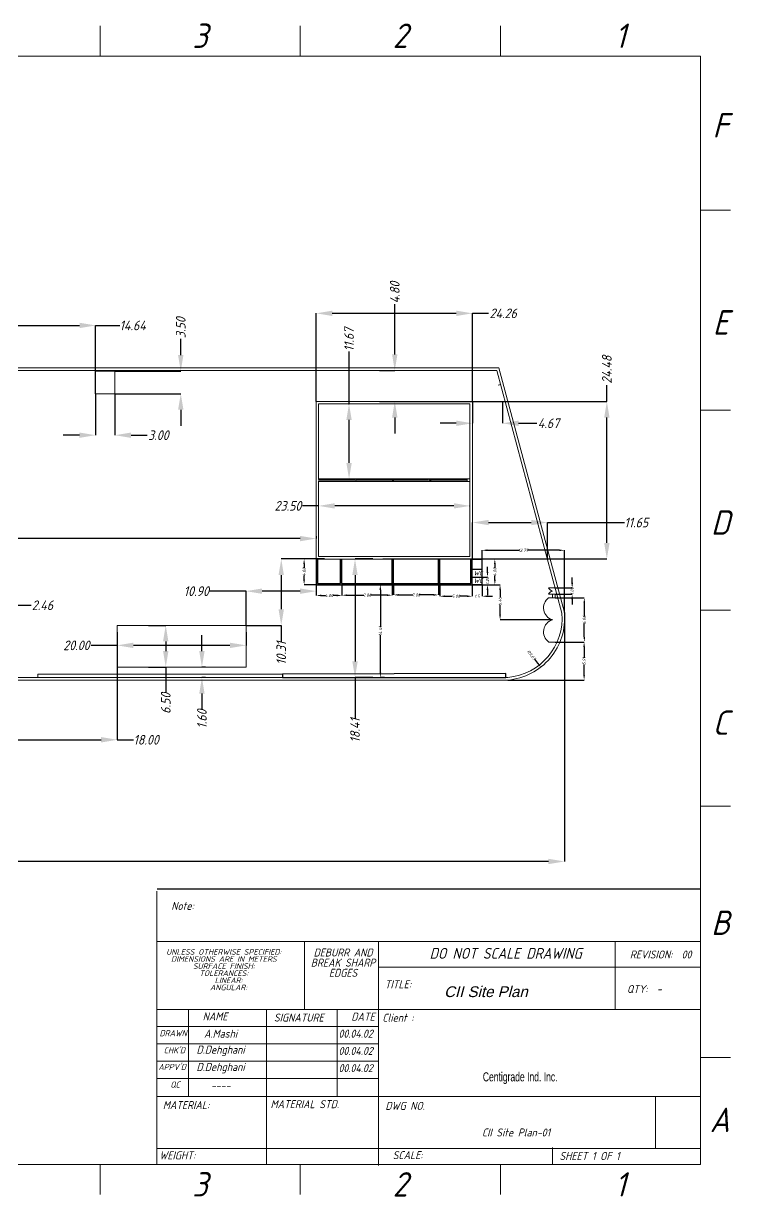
# Model space of a CAD drawing. Header units: millimetres. Extents: x 160413 to 1199701, y -1249241 to 191487.
# Drawn here: x 308585 to 418861, y -318830 to -136605 of the extents above; entities that cross this region are included whole.
import ezdxf

# ---------------------------------------------------------------- set-up
doc = ezdxf.new("R2010")
doc.units = ezdxf.units.MM
doc.header["$PDSIZE"] = -1
doc.layers.add('title', color=7, linetype='Continuous', lineweight=15)
doc.styles.add('AM', font='geniso.shx', dxfattribs={"oblique": 15})
doc.styles.add('Geniso', font='geniso.shx', dxfattribs={"oblique": 15})
doc.styles.add('SLDTEXTSTYLE4', font='TXT', dxfattribs={"width": 0.7})
doc.dimstyles.new('AM', dxfattribs={"dimscale": 0, "dimtxt": 1500, "dimasz": 2500, "dimexe": 0.18, "dimexo": 0.0625, "dimgap": 0.09, "dimtad": 0, "dimlfac": 0.001, "dimzin": 0, "dimdsep": 46, "dimtxsty": 'Geniso', "dimcen": 0.09, "dimclrd": 1, "dimclre": 1, "dimadec": 0, "dimazin": 0, "dimtfac": 1, "dimtofl": 0, "dimtmove": 0, "dimatfit": 3, "dimfxl": 1, "dimtolj": 1, "dimtzin": 0, "dimarcsym": 0})
doc.dimstyles.new('Scale 1B2', dxfattribs={"dimscale": 0.32, "dimtxt": 1500, "dimasz": 2500, "dimexe": 0.18, "dimexo": 0.0625, "dimgap": 0.09, "dimtad": 0, "dimlfac": 0.001, "dimzin": 0, "dimdsep": 46, "dimtxsty": 'Geniso', "dimcen": 0.09, "dimclrd": 1, "dimclre": 1, "dimadec": 0, "dimazin": 0, "dimtfac": 1, "dimtofl": 0, "dimtmove": 0, "dimatfit": 3, "dimfxl": 1, "dimtolj": 1, "dimtzin": 0, "dimarcsym": 0})

# ---------------------------------------------------------------- blocks, each defined once
blk = doc.blocks.new('*D129')
at = {"color": 1, "lineweight": -2, "transparency": 16777216}
for p, q in [((305152, -232076), (305152, -247875)), ((323152, -232566), (323152, -247875)), ((307652, -247875), (320652, -247875)), ((323152, -247875), (325652, -247875))]:
    blk.add_line(p, q, dxfattribs=at)
at = {"color": 1, "transparency": 16777216}
for points in [[(307652, -247458), (307652, -248292), (305152, -247875)], [(320652, -247458), (320652, -248292), (323152, -247875)]]:
    blk.add_solid(points, dxfattribs=at)
at = {"layer": 'Defpoints', "color": 0, "transparency": 16777216}
for p in [(305152, -232075), (323152, -232566), (305152, -247875)]:
    blk.add_point(p, dxfattribs=at)
at = {"color": 0, "lineweight": 18, "transparency": 16777216, "insert": (327633, -247875), "char_height": 1500, "attachment_point": 5, "style": 'Geniso'}
blk.add_mtext('\\A1;18.00', dxfattribs=at)
blk = doc.blocks.new('*D130')
at = {"color": 1, "lineweight": -2, "transparency": 16777216}
for p, q in [((354047, -219796), (354047, -224791)), ((343152, -224791), (337415, -224791)), ((343152, -230162), (343152, -224791)), ((351547, -224791), (345652, -224791))]:
    blk.add_line(p, q, dxfattribs=at)
at = {"color": 1, "transparency": 16777216}
for points in [[(345652, -224375), (345652, -225208), (343152, -224791)], [(351547, -224375), (351547, -225208), (354047, -224791)]]:
    blk.add_solid(points, dxfattribs=at)
at = {"layer": 'Defpoints', "color": 0, "transparency": 16777216}
for p in [(354047, -219795), (343152, -224791), (343152, -230162)]:
    blk.add_point(p, dxfattribs=at)
at = {"color": 0, "lineweight": 18, "transparency": 16777216, "insert": (335431, -224791), "char_height": 1500, "attachment_point": 5, "style": 'Geniso'}
blk.add_mtext('\\A1;10.90', dxfattribs=at)
blk = doc.blocks.new('*D131')
at = {"color": 1, "lineweight": -2, "transparency": 16777216}
for p, q in [((399188, -195315), (399188, -192815)), ((364405, -195315), (399188, -195315)), ((399188, -217295), (399188, -197815)), ((364405, -219795), (399188, -219795))]:
    blk.add_line(p, q, dxfattribs=at)
at = {"color": 1, "transparency": 16777216}
for points in [[(398771, -197815), (399605, -197815), (399188, -195315)], [(398771, -217295), (399605, -217295), (399188, -219795)]]:
    blk.add_solid(points, dxfattribs=at)
at = {"layer": 'Defpoints', "color": 0, "transparency": 16777216}
for p in [(364405, -195315), (364405, -219795), (399188, -219795)]:
    blk.add_point(p, dxfattribs=at)
at = {"color": 0, "lineweight": 18, "transparency": 16777216, "insert": (399188, -190385), "char_height": 1500, "attachment_point": 5, "rotation": 90, "style": 'Geniso'}
blk.add_mtext('\\A1;24.48', dxfattribs=at)
blk = doc.blocks.new('*D132')
at = {"color": 1, "lineweight": -2, "transparency": 16777216}
for p, q in [((359147, -195695), (359147, -187555)), ((359088, -195695), (359147, -195695)), ((359147, -204865), (359147, -198195)), ((359088, -207365), (359147, -207365))]:
    blk.add_line(p, q, dxfattribs=at)
at = {"color": 1, "transparency": 16777216}
for points in [[(358730, -198195), (359564, -198195), (359147, -195695)], [(358730, -204865), (359564, -204865), (359147, -207365)]]:
    blk.add_solid(points, dxfattribs=at)
at = {"layer": 'Defpoints', "color": 0, "transparency": 16777216}
for p in [(359088, -195695), (359147, -195695), (359088, -207365)]:
    blk.add_point(p, dxfattribs=at)
at = {"color": 0, "lineweight": 18, "transparency": 16777216, "insert": (359147, -185714), "char_height": 1500, "attachment_point": 5, "rotation": 90, "style": 'Geniso'}
blk.add_mtext('\\A1;11.67', dxfattribs=at)
blk = doc.blocks.new('*D133')
at = {"color": 1, "lineweight": -2, "transparency": 16777216}
for p, q in [((354427, -211542), (351927, -211542)), ((354427, -211613), (354427, -211542)), ((375427, -211542), (356927, -211542)), ((377927, -211613), (377927, -211542))]:
    blk.add_line(p, q, dxfattribs=at)
at = {"color": 1, "transparency": 16777216}
for points in [[(356927, -211125), (356927, -211958), (354427, -211542)], [(375427, -211125), (375427, -211958), (377927, -211542)]]:
    blk.add_solid(points, dxfattribs=at)
at = {"layer": 'Defpoints', "color": 0, "transparency": 16777216}
for p in [(354427, -211613), (377927, -211542), (377927, -211613)]:
    blk.add_point(p, dxfattribs=at)
at = {"color": 0, "lineweight": 18, "transparency": 16777216, "insert": (349656, -211542), "char_height": 1500, "attachment_point": 5, "style": 'Geniso'}
blk.add_mtext('\\A1;23.50', dxfattribs=at)
blk = doc.blocks.new('*D134')
at = {"color": 1, "lineweight": -2, "transparency": 16777216}
for p, q in [((354047, -195315), (354047, -181633)), ((356547, -181633), (375807, -181633)), ((378307, -195315), (378307, -181633)), ((378307, -181633), (380807, -181633))]:
    blk.add_line(p, q, dxfattribs=at)
at = {"color": 1, "transparency": 16777216}
for points in [[(356547, -181217), (356547, -182050), (354047, -181633)], [(375807, -181217), (375807, -182050), (378307, -181633)]]:
    blk.add_solid(points, dxfattribs=at)
at = {"layer": 'Defpoints', "color": 0, "transparency": 16777216}
for p in [(378307, -181633), (354047, -195315), (378307, -195315)]:
    blk.add_point(p, dxfattribs=at)
at = {"color": 0, "lineweight": 18, "transparency": 16777216, "insert": (383090, -181633), "char_height": 1500, "attachment_point": 5, "style": 'Geniso'}
blk.add_mtext('\\A1;24.26', dxfattribs=at)
blk = doc.blocks.new('*D135')
at = {"color": 1, "lineweight": -2, "transparency": 16777216}
for p, q in [((366250, -188015), (366250, -180188)), ((363903, -190515), (366250, -190515)), ((363903, -195315), (366250, -195315)), ((366250, -197815), (366250, -200315))]:
    blk.add_line(p, q, dxfattribs=at)
at = {"color": 1, "transparency": 16777216}
for points in [[(365833, -188015), (366667, -188015), (366250, -190515)], [(365833, -197815), (366667, -197815), (366250, -195315)]]:
    blk.add_solid(points, dxfattribs=at)
at = {"layer": 'Defpoints', "color": 0, "transparency": 16777216}
for p in [(363903, -190515), (366250, -190515), (363903, -195315)]:
    blk.add_point(p, dxfattribs=at)
at = {"color": 0, "lineweight": 18, "transparency": 16777216, "insert": (366250, -178407), "char_height": 1500, "attachment_point": 5, "rotation": 90, "style": 'Geniso'}
blk.add_mtext('\\A1;4.80', dxfattribs=at)
blk = doc.blocks.new('*D136')
at = {"color": 1, "lineweight": -2, "transparency": 16777216}
for p, q in [((355344, -219795), (348620, -219795)), ((348620, -222295), (348620, -227603)), ((343152, -230103), (348620, -230103)), ((348620, -230103), (348620, -232603))]:
    blk.add_line(p, q, dxfattribs=at)
at = {"color": 1, "transparency": 16777216}
for points in [[(348203, -222295), (349036, -222295), (348620, -219795)], [(348203, -227603), (349036, -227603), (348620, -230103)]]:
    blk.add_solid(points, dxfattribs=at)
at = {"layer": 'Defpoints', "color": 0, "transparency": 16777216}
for p in [(348620, -219795), (355344, -219795), (343152, -230103)]:
    blk.add_point(p, dxfattribs=at)
at = {"color": 0, "lineweight": 18, "transparency": 16777216, "insert": (348620, -234443), "char_height": 1500, "attachment_point": 5, "rotation": 90, "style": 'Geniso'}
blk.add_mtext('\\A1;10.31', dxfattribs=at)
blk = doc.blocks.new('*D137')
at = {"color": 1, "lineweight": -2, "transparency": 16777216}
for p, q in [((305152, -195402), (305152, -183513)), ((307652, -183513), (317292, -183513)), ((319792, -194115), (319792, -183513)), ((319792, -183513), (323543, -183513))]:
    blk.add_line(p, q, dxfattribs=at)
at = {"color": 1, "transparency": 16777216}
for points in [[(307652, -183096), (307652, -183930), (305152, -183513)], [(317292, -183096), (317292, -183930), (319792, -183513)]]:
    blk.add_solid(points, dxfattribs=at)
at = {"layer": 'Defpoints', "color": 0, "transparency": 16777216}
for p in [(319792, -183513), (319792, -194115), (305152, -195402)]:
    blk.add_point(p, dxfattribs=at)
at = {"color": 0, "lineweight": 18, "transparency": 16777216, "insert": (325542, -183513), "char_height": 1500, "attachment_point": 5, "style": 'Geniso'}
blk.add_mtext('\\A1;14.64', dxfattribs=at)
blk = doc.blocks.new('*D138')
at = {"color": 1, "lineweight": -2, "transparency": 16777216}
for p, q in [((319768, -194116), (319768, -200565)), ((322792, -194116), (322792, -200565)), ((317268, -200565), (314768, -200565)), ((325292, -200565), (327792, -200565))]:
    blk.add_line(p, q, dxfattribs=at)
at = {"color": 1, "transparency": 16777216}
for points in [[(317268, -200149), (317268, -200982), (319768, -200565)], [(325292, -200149), (325292, -200982), (322792, -200565)]]:
    blk.add_solid(points, dxfattribs=at)
at = {"layer": 'Defpoints', "color": 0, "transparency": 16777216}
for p in [(319768, -194115), (322792, -194115), (322792, -200565)]:
    blk.add_point(p, dxfattribs=at)
at = {"color": 0, "lineweight": 18, "transparency": 16777216, "insert": (329538, -200565), "char_height": 1500, "attachment_point": 5, "style": 'Geniso'}
blk.add_mtext('\\A1;3.00', dxfattribs=at)
blk = doc.blocks.new('*D139')
at = {"color": 1, "lineweight": -2, "transparency": 16777216}
for p, q in [((333013, -188115), (333013, -185615)), ((322792, -190615), (333013, -190615)), ((322792, -194115), (333013, -194115)), ((333013, -196615), (333013, -199115))]:
    blk.add_line(p, q, dxfattribs=at)
at = {"color": 1, "transparency": 16777216}
for points in [[(332596, -188115), (333430, -188115), (333013, -190615)], [(332596, -196615), (333430, -196615), (333013, -194115)]]:
    blk.add_solid(points, dxfattribs=at)
at = {"layer": 'Defpoints', "color": 0, "transparency": 16777216}
for p in [(322792, -190615), (333013, -190615), (322792, -194115)]:
    blk.add_point(p, dxfattribs=at)
at = {"color": 0, "lineweight": 18, "transparency": 16777216, "insert": (333013, -183869), "char_height": 1500, "attachment_point": 5, "rotation": 90, "style": 'Geniso'}
blk.add_mtext('\\A1;3.50', dxfattribs=at)
blk = doc.blocks.new('*D145')
at = {"color": 1, "lineweight": -2, "transparency": 16777216}
for p, q in [((188892, -228124), (188893, -266787)), ((392598, -228117), (392600, -266779)), ((188893, -266786), (182730, -266787)), ((390100, -266779), (191393, -266786))]:
    blk.add_line(p, q, dxfattribs=at)
at = {"color": 1, "transparency": 16777216}
for points in [[(191393, -266370), (191393, -267203), (188893, -266786)], [(390100, -266363), (390100, -267196), (392600, -266779)]]:
    blk.add_solid(points, dxfattribs=at)
at = {"layer": 'Defpoints', "color": 0, "transparency": 16777216}
for p in [(188892, -228124), (392598, -228117), (392600, -266779)]:
    blk.add_point(p, dxfattribs=at)
at = {"color": 0, "lineweight": 18, "transparency": 16777216, "insert": (180074, -266787), "char_height": 1500, "attachment_point": 5, "rotation": 0.00205, "style": 'Geniso'}
blk.add_mtext('\\A1;203.71', dxfattribs=at)
blk = doc.blocks.new('*D147')
at = {"color": 1, "lineweight": -2, "transparency": 16777216}
for p, q in [((362827, -219795), (360077, -219795)), ((360077, -222295), (360077, -235703)), ((362827, -238203), (360077, -238203)), ((360077, -238203), (360077, -244516))]:
    blk.add_line(p, q, dxfattribs=at)
at = {"color": 1, "transparency": 16777216}
for points in [[(359660, -222295), (360493, -222295), (360077, -219795)], [(359660, -235703), (360493, -235703), (360077, -238203)]]:
    blk.add_solid(points, dxfattribs=at)
at = {"layer": 'Defpoints', "color": 0, "transparency": 16777216}
for p in [(362827, -219795), (360077, -238203), (362827, -238203)]:
    blk.add_point(p, dxfattribs=at)
at = {"color": 0, "lineweight": 18, "transparency": 16777216, "insert": (360077, -246431), "char_height": 1500, "attachment_point": 5, "rotation": 90, "style": 'Geniso'}
blk.add_mtext('\\A1;18.41', dxfattribs=at)
blk = doc.blocks.new('*D148')
at = {"color": 1, "lineweight": -2, "transparency": 16777216}
for p, q in [((336299, -234103), (336299, -231603)), ((336843, -236603), (336299, -236603)), ((336843, -238203), (336299, -238203)), ((336299, -240703), (336299, -243203))]:
    blk.add_line(p, q, dxfattribs=at)
at = {"color": 1, "transparency": 16777216}
for points in [[(335882, -234103), (336716, -234103), (336299, -236603)], [(335882, -240703), (336716, -240703), (336299, -238203)]]:
    blk.add_solid(points, dxfattribs=at)
at = {"layer": 'Defpoints', "color": 0, "transparency": 16777216}
for p in [(336843, -236603), (336299, -238203), (336843, -238203)]:
    blk.add_point(p, dxfattribs=at)
at = {"color": 0, "lineweight": 18, "transparency": 16777216, "insert": (336299, -244659), "char_height": 1500, "attachment_point": 5, "rotation": 90, "style": 'Geniso'}
blk.add_mtext('\\A1;1.60', dxfattribs=at)
blk = doc.blocks.new('*D149')
at = {"color": 1, "lineweight": -2, "transparency": 16777216}
for p, q in [((323152, -231155), (323152, -233211)), ((343152, -231155), (343152, -233211)), ((323152, -233211), (319082, -233211)), ((340652, -233211), (325652, -233211))]:
    blk.add_line(p, q, dxfattribs=at)
at = {"color": 1, "transparency": 16777216}
for points in [[(325652, -232795), (325652, -233628), (323152, -233211)], [(340652, -232795), (340652, -233628), (343152, -233211)]]:
    blk.add_solid(points, dxfattribs=at)
at = {"layer": 'Defpoints', "color": 0, "transparency": 16777216}
for p in [(323152, -231155), (343152, -231155), (343152, -233211)]:
    blk.add_point(p, dxfattribs=at)
at = {"color": 0, "lineweight": 18, "transparency": 16777216, "insert": (316810, -233211), "char_height": 1500, "attachment_point": 5, "style": 'Geniso'}
blk.add_mtext('\\A1;20.00', dxfattribs=at)
blk = doc.blocks.new('*D150')
at = {"color": 1, "lineweight": -2, "transparency": 16777216}
for p, q in [((327983, -230103), (330681, -230103)), ((330681, -232603), (330681, -234103)), ((327983, -236603), (330681, -236603)), ((330681, -236603), (330681, -240475))]:
    blk.add_line(p, q, dxfattribs=at)
at = {"color": 1, "transparency": 16777216}
for points in [[(330264, -232603), (331098, -232603), (330681, -230103)], [(330264, -234103), (331098, -234103), (330681, -236603)]]:
    blk.add_solid(points, dxfattribs=at)
at = {"layer": 'Defpoints', "color": 0, "transparency": 16777216}
for p in [(327983, -230103), (327983, -236603), (330681, -236603)]:
    blk.add_point(p, dxfattribs=at)
at = {"color": 0, "lineweight": 18, "transparency": 16777216, "insert": (330681, -242221), "char_height": 1500, "attachment_point": 5, "rotation": 90, "style": 'Geniso'}
blk.add_mtext('\\A1;6.50', dxfattribs=at)
blk = doc.blocks.new('*D156')
at = {"color": 1, "lineweight": -2, "transparency": 16777216}
for p, q in [((305152, -216625), (299766, -216625)), ((305152, -216263), (305152, -216625)), ((351547, -216625), (307652, -216625)), ((354047, -216263), (354047, -216625))]:
    blk.add_line(p, q, dxfattribs=at)
at = {"color": 1, "transparency": 16777216}
for points in [[(307652, -216208), (307652, -217042), (305152, -216625)], [(351547, -216208), (351547, -217042), (354047, -216625)]]:
    blk.add_solid(points, dxfattribs=at)
at = {"layer": 'Defpoints', "color": 0, "transparency": 16777216}
for p in [(305152, -216263), (354047, -216263), (354047, -216625)]:
    blk.add_point(p, dxfattribs=at)
at = {"color": 0, "lineweight": 18, "transparency": 16777216, "insert": (297457, -216625), "char_height": 1500, "attachment_point": 5, "style": 'Geniso'}
blk.add_mtext('\\A1;48.90', dxfattribs=at)
blk = doc.blocks.new('*D157')
at = {"color": 1, "lineweight": -2, "transparency": 16777216}
for p, q in [((378307, -219795), (378307, -214131)), ((380807, -214131), (387455, -214131)), ((389955, -219795), (389955, -214131)), ((389955, -214131), (401946, -214131))]:
    blk.add_line(p, q, dxfattribs=at)
at = {"color": 1, "transparency": 16777216}
for points in [[(380807, -213715), (380807, -214548), (378307, -214131)], [(387455, -213715), (387455, -214548), (389955, -214131)]]:
    blk.add_solid(points, dxfattribs=at)
at = {"layer": 'Defpoints', "color": 0, "transparency": 16777216}
for p in [(389955, -214131), (378307, -219795), (389955, -219795)]:
    blk.add_point(p, dxfattribs=at)
at = {"color": 0, "lineweight": 18, "transparency": 16777216, "insert": (403748, -214131), "char_height": 1500, "attachment_point": 5, "style": 'Geniso'}
blk.add_mtext('\\A1;11.65', dxfattribs=at)
blk = doc.blocks.new('*D158')
at = {"color": 1, "lineweight": -2, "transparency": 16777216}
for p, q in [((378307, -195316), (378307, -198712)), ((382981, -195316), (382981, -198712)), ((375807, -198712), (373307, -198712)), ((385481, -198712), (388330, -198712))]:
    blk.add_line(p, q, dxfattribs=at)
at = {"color": 1, "transparency": 16777216}
for points in [[(375807, -198295), (375807, -199129), (378307, -198712)], [(385481, -198295), (385481, -199129), (382981, -198712)]]:
    blk.add_solid(points, dxfattribs=at)
at = {"layer": 'Defpoints', "color": 0, "transparency": 16777216}
for p in [(378307, -195315), (382981, -195315), (382981, -198712)]:
    blk.add_point(p, dxfattribs=at)
at = {"color": 0, "lineweight": 18, "transparency": 16777216, "insert": (390120, -198712), "char_height": 1500, "attachment_point": 5, "style": 'Geniso'}
blk.add_mtext('\\A1;4.67', dxfattribs=at)
blk = doc.blocks.new('*D164')
at = {"color": 1, "lineweight": -2, "transparency": 16777216}
for p, q in [((299812, -226981), (297312, -226981)), ((302312, -226473), (302312, -226982)), ((304772, -226473), (304772, -226982)), ((307272, -226981), (309772, -226981))]:
    blk.add_line(p, q, dxfattribs=at)
at = {"color": 1, "transparency": 16777216}
for points in [[(299812, -226565), (299812, -227398), (302312, -226981)], [(307272, -226565), (307272, -227398), (304772, -226981)]]:
    blk.add_solid(points, dxfattribs=at)
at = {"layer": 'Defpoints', "color": 0, "transparency": 16777216}
for p in [(302312, -226473), (302312, -226981), (304772, -226473)]:
    blk.add_point(p, dxfattribs=at)
at = {"color": 0, "lineweight": 18, "transparency": 16777216, "insert": (311529, -226981), "char_height": 1500, "attachment_point": 5, "style": 'Geniso'}
blk.add_mtext('\\A1;2.46', dxfattribs=at)
blk = doc.blocks.new('*D125')
at = {"color": 1, "lineweight": -2, "transparency": 16777216}
for p, q in [((354047, -223796), (354047, -225457)), ((358047, -223796), (358047, -225457)), ((354847, -225457), (355477, -225457)), ((357247, -225457), (356617, -225457))]:
    blk.add_line(p, q, dxfattribs=at)
at = {"color": 1, "transparency": 16777216}
for points in [[(354847, -225324), (354847, -225591), (354047, -225457)], [(357247, -225324), (357247, -225591), (358047, -225457)]]:
    blk.add_solid(points, dxfattribs=at)
at = {"layer": 'Defpoints', "color": 0, "transparency": 16777216}
for p in [(354047, -223795), (358047, -223795), (358047, -225457)]:
    blk.add_point(p, dxfattribs=at)
at = {"color": 0, "transparency": 16777216, "insert": (356047, -225457), "char_height": 480, "attachment_point": 5, "style": 'Geniso'}
blk.add_mtext('\\A1;4.00', dxfattribs=at)
blk = doc.blocks.new('*D171')
at = {"color": 1, "lineweight": -2, "transparency": 16777216}
blk.add_line((387947, -235331), (388439, -235961), dxfattribs=at)
at = {"color": 1, "transparency": 16777216}
blk.add_solid([(388544, -235879), (388334, -236044), (388932, -236592)], dxfattribs=at)
at = {"layer": 'Defpoints', "color": 0, "transparency": 16777216}
for p in [(382991, -228991), (388932, -236592)]:
    blk.add_point(p, dxfattribs=at)
at = {"color": 0, "transparency": 16777216, "insert": (387489, -234746), "char_height": 480, "attachment_point": 5, "rotation": 308.01205, "style": 'Geniso'}
blk.add_mtext('\\A1;R9.65', dxfattribs=at)
blk = doc.blocks.new('*D172')
at = {"color": 1, "lineweight": -2, "transparency": 16777216}
for p, q in [((364675, -223795), (364009, -223795)), ((364009, -224595), (364009, -230362)), ((364009, -237403), (364009, -231636)), ((364675, -238203), (364009, -238203))]:
    blk.add_line(p, q, dxfattribs=at)
at = {"color": 1, "transparency": 16777216}
for points in [[(363875, -224595), (364142, -224595), (364009, -223795)], [(363875, -237403), (364142, -237403), (364009, -238203)]]:
    blk.add_solid(points, dxfattribs=at)
at = {"layer": 'Defpoints', "color": 0, "transparency": 16777216}
for p in [(364675, -223795), (364009, -238203), (364675, -238203)]:
    blk.add_point(p, dxfattribs=at)
at = {"color": 0, "transparency": 16777216, "insert": (364009, -230999), "char_height": 480, "attachment_point": 5, "rotation": 90, "style": 'Geniso'}
blk.add_mtext('\\A1;14.41', dxfattribs=at)
blk = doc.blocks.new('*D173')
at = {"color": 1, "lineweight": -2, "transparency": 16777216}
for p, q in [((391157, -225833), (395688, -225833)), ((395688, -226633), (395688, -228722)), ((395688, -231889), (395688, -229799)), ((391157, -232689), (395688, -232689))]:
    blk.add_line(p, q, dxfattribs=at)
at = {"color": 1, "transparency": 16777216}
for points in [[(395555, -226633), (395821, -226633), (395688, -225833)], [(395555, -231889), (395821, -231889), (395688, -232689)]]:
    blk.add_solid(points, dxfattribs=at)
at = {"layer": 'Defpoints', "color": 0, "transparency": 16777216}
for p in [(391157, -225833), (391157, -232689), (395688, -232689)]:
    blk.add_point(p, dxfattribs=at)
at = {"color": 0, "transparency": 16777216, "insert": (395688, -229261), "char_height": 480, "attachment_point": 5, "rotation": 90, "style": 'Geniso'}
blk.add_mtext('\\A1;6.86', dxfattribs=at)
blk = doc.blocks.new('*D174')
at = {"color": 1, "lineweight": -2, "transparency": 16777216}
for p, q in [((393800, -223483), (393800, -222683)), ((391157, -224283), (393800, -224283)), ((391157, -225283), (393800, -225283)), ((393800, -226083), (393800, -226883))]:
    blk.add_line(p, q, dxfattribs=at)
at = {"color": 1, "transparency": 16777216}
for points in [[(393667, -223483), (393933, -223483), (393800, -224283)], [(393667, -226083), (393933, -226083), (393800, -225283)]]:
    blk.add_solid(points, dxfattribs=at)
at = {"layer": 'Defpoints', "color": 0, "transparency": 16777216}
for p in [(391157, -224283), (391157, -225283), (393800, -224283)]:
    blk.add_point(p, dxfattribs=at)
at = {"color": 0, "transparency": 16777216, "insert": (393800, -224783), "char_height": 480, "attachment_point": 5, "rotation": 90, "style": 'Geniso'}
blk.add_mtext('\\A1;1.00', dxfattribs=at)
blk = doc.blocks.new('*D175')
at = {"color": 1, "lineweight": -2, "transparency": 16777216}
for p, q in [((391157, -232689), (395653, -232689)), ((395653, -233489), (395653, -235131)), ((395653, -237803), (395653, -236161)), ((383814, -238603), (395653, -238603))]:
    blk.add_line(p, q, dxfattribs=at)
at = {"color": 1, "transparency": 16777216}
for points in [[(395520, -233489), (395786, -233489), (395653, -232689)], [(395520, -237803), (395786, -237803), (395653, -238603)]]:
    blk.add_solid(points, dxfattribs=at)
at = {"layer": 'Defpoints', "color": 0, "transparency": 16777216}
for p in [(391157, -232689), (383814, -238603), (395653, -238603)]:
    blk.add_point(p, dxfattribs=at)
at = {"color": 0, "transparency": 16777216, "insert": (395653, -235646), "char_height": 480, "attachment_point": 5, "rotation": 90, "style": 'Geniso'}
blk.add_mtext('\\A1;5.91', dxfattribs=at)
blk = doc.blocks.new('*D176')
at = {"color": 1, "lineweight": -2, "transparency": 16777216}
for p, q in [((354047, -219795), (352169, -219795)), ((352169, -220595), (352169, -221225)), ((352169, -222995), (352169, -222366)), ((354047, -223795), (352169, -223795))]:
    blk.add_line(p, q, dxfattribs=at)
at = {"color": 1, "transparency": 16777216}
for points in [[(352036, -220595), (352302, -220595), (352169, -219795)], [(352036, -222995), (352302, -222995), (352169, -223795)]]:
    blk.add_solid(points, dxfattribs=at)
at = {"layer": 'Defpoints', "color": 0, "transparency": 16777216}
for p in [(354047, -219795), (352169, -223795), (354047, -223795)]:
    blk.add_point(p, dxfattribs=at)
at = {"color": 0, "transparency": 16777216, "insert": (352169, -221795), "char_height": 480, "attachment_point": 5, "rotation": 90, "style": 'Geniso'}
blk.add_mtext('\\A1;4.00', dxfattribs=at)
blk = doc.blocks.new('*D177')
at = {"color": 1, "lineweight": -2, "transparency": 16777216}
for p, q in [((358047, -223596), (358047, -225419)), ((365847, -223596), (365847, -225419)), ((358847, -225419), (361436, -225419)), ((365047, -225419), (362458, -225419))]:
    blk.add_line(p, q, dxfattribs=at)
at = {"color": 1, "transparency": 16777216}
for points in [[(358847, -225286), (358847, -225553), (358047, -225419)], [(365047, -225286), (365047, -225553), (365847, -225419)]]:
    blk.add_solid(points, dxfattribs=at)
at = {"layer": 'Defpoints', "color": 0, "transparency": 16777216}
for p in [(358047, -223595), (365847, -223595), (365847, -225419)]:
    blk.add_point(p, dxfattribs=at)
at = {"color": 0, "transparency": 16777216, "insert": (361947, -225419), "char_height": 480, "attachment_point": 5, "style": 'Geniso'}
blk.add_mtext('\\A1;7.80', dxfattribs=at)
blk = doc.blocks.new('*D178')
at = {"color": 1, "lineweight": -2, "transparency": 16777216}
for p, q in [((366047, -223596), (366047, -225376)), ((373047, -223596), (373047, -225376)), ((366847, -225376), (369036, -225376)), ((372247, -225376), (370058, -225376))]:
    blk.add_line(p, q, dxfattribs=at)
at = {"color": 1, "transparency": 16777216}
for points in [[(366847, -225242), (366847, -225509), (366047, -225376)], [(372247, -225242), (372247, -225509), (373047, -225376)]]:
    blk.add_solid(points, dxfattribs=at)
at = {"layer": 'Defpoints', "color": 0, "transparency": 16777216}
for p in [(366047, -223595), (373047, -223595), (373047, -225376)]:
    blk.add_point(p, dxfattribs=at)
at = {"color": 0, "transparency": 16777216, "insert": (369547, -225376), "char_height": 480, "attachment_point": 5, "style": 'Geniso'}
blk.add_mtext('\\A1;7.00', dxfattribs=at)
blk = doc.blocks.new('*D179')
at = {"color": 1, "lineweight": -2, "transparency": 16777216}
for p, q in [((373247, -223596), (373247, -225585)), ((378247, -223796), (378247, -225585)), ((374047, -225585), (375188, -225585)), ((377447, -225585), (376306, -225585))]:
    blk.add_line(p, q, dxfattribs=at)
at = {"color": 1, "transparency": 16777216}
for points in [[(374047, -225452), (374047, -225718), (373247, -225585)], [(377447, -225452), (377447, -225718), (378247, -225585)]]:
    blk.add_solid(points, dxfattribs=at)
at = {"layer": 'Defpoints', "color": 0, "transparency": 16777216}
for p in [(373247, -223595), (378247, -223795), (378247, -225585)]:
    blk.add_point(p, dxfattribs=at)
at = {"color": 0, "transparency": 16777216, "insert": (375747, -225585), "char_height": 480, "attachment_point": 5, "style": 'Geniso'}
blk.add_mtext('\\A1;5.00', dxfattribs=at)
blk = doc.blocks.new('*D180')
at = {"color": 1, "lineweight": -2, "transparency": 16777216}
for p, q in [((378247, -223795), (382603, -223795)), ((382603, -224595), (382603, -225779)), ((382603, -228449), (382603, -226926)), ((390757, -229249), (382603, -229249))]:
    blk.add_line(p, q, dxfattribs=at)
at = {"color": 1, "transparency": 16777216}
for points in [[(382470, -224595), (382736, -224595), (382603, -223795)], [(382470, -228449), (382736, -228449), (382603, -229249)]]:
    blk.add_solid(points, dxfattribs=at)
at = {"layer": 'Defpoints', "color": 0, "transparency": 16777216}
for p in [(378247, -223795), (382603, -229249), (390757, -229249)]:
    blk.add_point(p, dxfattribs=at)
at = {"color": 0, "transparency": 16777216, "insert": (382603, -226352), "char_height": 480, "attachment_point": 5, "rotation": 90, "style": 'Geniso'}
blk.add_mtext('\\A1;5.45', dxfattribs=at)
blk = doc.blocks.new('*D190')
at = {"color": 1, "lineweight": -2, "transparency": 16777216}
for p, q in [((378307, -219795), (381794, -219795)), ((381794, -220595), (381794, -221225)), ((378247, -223795), (381794, -223795)), ((381794, -222995), (381794, -222366))]:
    blk.add_line(p, q, dxfattribs=at)
at = {"color": 1, "transparency": 16777216}
for points in [[(381660, -220595), (381927, -220595), (381794, -219795)], [(381660, -222995), (381927, -222995), (381794, -223795)]]:
    blk.add_solid(points, dxfattribs=at)
at = {"layer": 'Defpoints', "color": 0, "transparency": 16777216}
for p in [(378307, -219795), (381794, -219795), (378247, -223795)]:
    blk.add_point(p, dxfattribs=at)
at = {"color": 0, "transparency": 16777216, "insert": (381794, -221795), "char_height": 480, "attachment_point": 5, "rotation": 90, "style": 'Geniso'}
blk.add_mtext('\\A1;4.00', dxfattribs=at)
blk = doc.blocks.new('*D191')
at = {"color": 1, "lineweight": -2, "transparency": 16777216}
for p, q in [((378247, -223796), (378247, -225582)), ((379807, -223796), (379807, -225582)), ((377447, -225582), (376647, -225582)), ((380607, -225582), (381407, -225582))]:
    blk.add_line(p, q, dxfattribs=at)
at = {"color": 1, "transparency": 16777216}
for points in [[(377447, -225448), (377447, -225715), (378247, -225582)], [(380607, -225448), (380607, -225715), (379807, -225582)]]:
    blk.add_solid(points, dxfattribs=at)
at = {"layer": 'Defpoints', "color": 0, "transparency": 16777216}
for p in [(378247, -223795), (379807, -223795), (378247, -225582)]:
    blk.add_point(p, dxfattribs=at)
at = {"color": 0, "transparency": 16777216, "insert": (379027, -225582), "char_height": 480, "attachment_point": 5, "style": 'Geniso'}
blk.add_mtext('\\A1;1.5', dxfattribs=at)
blk = doc.blocks.new('*D192')
at = {"color": 1, "lineweight": -2, "transparency": 16777216}
for p, q in [((380650, -221795), (380650, -220995)), ((379807, -222595), (380650, -222595)), ((379807, -223795), (380650, -223795)), ((380650, -224595), (380650, -225395))]:
    blk.add_line(p, q, dxfattribs=at)
at = {"color": 1, "transparency": 16777216}
for points in [[(380517, -221795), (380783, -221795), (380650, -222595)], [(380517, -224595), (380783, -224595), (380650, -223795)]]:
    blk.add_solid(points, dxfattribs=at)
at = {"layer": 'Defpoints', "color": 0, "transparency": 16777216}
for p in [(379807, -222595), (379807, -223795), (380650, -222595)]:
    blk.add_point(p, dxfattribs=at)
at = {"color": 0, "transparency": 16777216, "insert": (380650, -223195), "char_height": 480, "attachment_point": 5, "rotation": 90, "style": 'Geniso'}
blk.add_mtext('\\A1;1.20', dxfattribs=at)
blk = doc.blocks.new('*D193')
at = {"color": 1, "lineweight": -2, "transparency": 16777216}
for p, q in [((379807, -223795), (379807, -218442)), ((380607, -218442), (385565, -218442)), ((391798, -218442), (386840, -218442)), ((392598, -228117), (392598, -218442))]:
    blk.add_line(p, q, dxfattribs=at)
at = {"color": 1, "transparency": 16777216}
for points in [[(380607, -218309), (380607, -218575), (379807, -218442)], [(391798, -218309), (391798, -218575), (392598, -218442)]]:
    blk.add_solid(points, dxfattribs=at)
at = {"layer": 'Defpoints', "color": 0, "transparency": 16777216}
for p in [(392598, -218442), (379807, -223795), (392598, -228117)]:
    blk.add_point(p, dxfattribs=at)
at = {"color": 0, "transparency": 16777216, "insert": (386203, -218442), "char_height": 480, "attachment_point": 5, "style": 'Geniso'}
blk.add_mtext('\\A1;12.79', dxfattribs=at)

msp = doc.modelspace()

# ---------------------------------------------------------------- linework, layer by layer
at = {"color": 7, "lineweight": 18}
for p, q in [((320496.797, -141661.211), (320496.797, -136998.578)), ((351581.013, -141661.211), (351581.013, -136998.578)), ((382665.23, -141661.211), (382665.23, -136998.578)), ((165075.713, -141661.211), (413749.447, -141661.211)), ((413749.447, -141661.211), (413749.447, -313867.772)), ((413749.447, -165596.058), (418412.08, -165596.058)), ((382415.883, -190115.483), (202391.896, -190115.483)), ((202391.896, -190515.484), (382108.953, -190515.484)), ((319791.898, -190615.483), (319791.898, -194115.483)), ((322791.898, -190615.483), (319791.898, -190615.483)), ((322791.898, -194115.483), (322791.898, -190615.483)), ((382108.953, -190515.484), (392202.901, -228186.591)), ((392598.233, -228116.528), (382415.883, -190115.483)), ((382697.385, -192711.533), (382311.017, -192815.06)), ((319791.898, -194115.483), (322791.898, -194115.483)), ((354047.101, -195315.483), (354047.101, -219795.485)), ((354247.098, -195315.483), (354047.101, -195315.483)), ((378217.099, -195315.483), (354247.098, -195315.483)), ((354427.098, -195695.484), (354427.098, -207455.485)), ((377927.098, -195695.484), (354427.098, -195695.484)), ((377927.098, -219415.484), (377927.098, -195695.484)), ((378307.096, -195315.483), (378217.099, -195315.483)), ((378307.096, -219795.485), (378307.096, -195315.483)), ((413749.447, -196680.274), (418412.08, -196680.274)), ((377927.098, -207365.485), (354427.098, -207365.485)), ((360069.959, -207455.485), (354427.098, -207455.485)), ((354427.098, -207655.484), (360069.959, -207655.484)), ((354427.098, -207655.484), (354427.098, -219415.484)), ((360027.097, -207380.484), (360069.959, -207455.485)), ((360227.101, -207380.484), (360027.097, -207380.484)), ((360069.959, -207655.484), (360027.097, -207730.484)), ((360027.097, -207730.484), (360227.101, -207730.484)), ((360182.973, -207457.699), (360227.101, -207380.484)), ((360182.973, -207653.269), (360182.973, -207457.699)), ((360227.101, -207730.484), (360182.973, -207653.269)), ((365769.956, -207455.485), (360227.101, -207455.485)), ((360227.101, -207455.485), (360227.101, -207655.484)), ((360227.101, -207655.484), (365769.956, -207655.484)), ((365727.101, -207380.484), (365769.956, -207455.485)), ((365927.098, -207380.484), (365727.101, -207380.484)), ((365769.956, -207655.484), (365727.101, -207730.484)), ((365727.101, -207730.484), (365927.098, -207730.484)), ((365882.978, -207457.699), (365927.098, -207380.484)), ((365882.978, -207653.269), (365882.978, -207457.699)), ((365927.098, -207730.484), (365882.978, -207653.269)), ((371469.953, -207455.485), (366027.097, -207455.485)), ((366027.097, -207455.485), (366027.097, -207655.484)), ((366027.097, -207655.484), (371469.953, -207655.484)), ((371427.098, -207380.484), (371469.953, -207455.485)), ((371627.095, -207380.484), (371427.098, -207380.484)), ((371469.953, -207655.484), (371427.098, -207730.484)), ((371427.098, -207730.484), (371627.095, -207730.484)), ((371584.241, -207455.485), (371627.095, -207380.484)), ((371671.224, -207455.485), (371584.241, -207455.485)), ((371584.241, -207655.484), (371671.224, -207655.484)), ((371627.095, -207730.484), (371584.241, -207655.484)), ((371671.224, -207655.484), (371671.224, -207455.485)), ((377471.219, -207455.485), (371827.1, -207455.485)), ((371827.1, -207455.485), (371827.1, -207655.484)), ((371827.1, -207655.484), (377471.219, -207655.484)), ((377471.219, -207655.484), (377471.219, -207455.485)), ((354427.098, -207745.484), (377927.098, -207745.484)), ((354047.101, -219795.485), (354247.098, -219795.485)), ((354247.098, -219795.485), (378107.099, -219795.485)), ((354427.098, -219415.484), (377927.098, -219415.484)), ((378107.099, -219795.485), (378307.096, -219795.485)), ((390756.916, -225282.926), (390756.916, -225832.926)), ((391156.916, -225832.926), (391156.916, -225282.926)), ((418412.08, -227764.491), (413749.447, -227764.491)), ((413749.447, -227764.491), (418412.08, -227764.491)), ((323151.899, -230102.846), (323151.899, -236602.847)), ((343151.899, -230102.846), (323151.899, -230102.846)), ((343151.899, -236602.847), (343151.899, -230102.846)), ((323151.899, -236602.847), (343151.899, -236602.847)), ((198813.573, -238602.847), (371391.538, -238602.847)), ((371391.538, -238202.847), (198979.261, -238202.847)), ((310791.898, -237702.847), (310791.898, -238202.847)), ((348791.898, -237702.847), (310791.898, -237702.847)), ((348791.898, -238202.847), (348791.898, -237702.847)), ((383796.315, -238202.847), (371391.538, -238202.847)), ((371391.538, -238602.847), (383813.573, -238602.847)), ((413749.447, -258210.413), (418412.08, -258210.413)), ((329308.31, -271409.649), (329308.31, -279193.673)), ((329308.31, -279193.673), (413749.447, -279193.673)), ((329308.31, -279193.673), (329308.31, -313867.772)), ((352256.259, -279193.673), (352256.259, -289753.512)), ((363730.233, -279193.673), (363730.233, -314025.381)), ((400478.491, -289753.512), (400478.491, -279193.673)), ((413749.447, -283212.716), (363730.233, -283212.716)), ((413749.447, -289753.512), (329308.31, -289753.512)), ((334225.727, -289753.512), (334225.727, -303307.932)), ((346324.436, -289753.512), (346324.436, -313867.772)), ((357299.087, -289753.512), (357299.087, -303307.932)), ((363730.233, -313867.772), (363730.233, -289753.512)), ((363730.233, -292432.874), (329308.31, -292432.874)), ((363730.233, -295112.236), (329308.31, -295112.236)), ((363730.233, -297791.598), (329308.31, -297791.598)), ((413749.447, -297228.293), (418412.08, -297228.293)), ((363730.233, -300470.961), (329308.31, -300470.961)), ((335864.867, -303307.932), (329308.31, -303307.932)), ((335864.867, -303307.932), (413749.447, -303307.932)), ((406726.116, -311346.019), (406726.116, -303307.932)), ((390747.127, -313867.772), (390747.127, -311225.613)), ((413749.447, -313867.772), (165075.713, -313867.772)), ((320496.797, -313867.772), (320496.797, -318530.404)), ((351581.013, -313867.772), (351581.013, -318530.404)), ((382665.23, -313867.772), (382665.23, -318530.404))]:
    msp.add_line(p, q, dxfattribs=at)
for p, q in [((354047.101, -219795.485), (354047.101, -223795.485)), ((354247.101, -219795.485), (354247.101, -223595.485)), ((357847.101, -223595.485), (357847.101, -219795.485)), ((358047.101, -223595.485), (358047.101, -219795.485)), ((365847.101, -223595.485), (365847.101, -219795.485)), ((366047.101, -223595.485), (366047.101, -219795.485)), ((373047.101, -223595.485), (373047.101, -219795.485)), ((373247.101, -223595.485), (373247.101, -219795.485)), ((378047.101, -223595.485), (378047.101, -219795.485)), ((378247.101, -223795.485), (378247.101, -219795.485)), ((379807.096, -219895.485), (378247.101, -219895.485)), ((379807.096, -223795.485), (379807.096, -219895.485)), ((378247.101, -221395.485), (379807.096, -221395.485)), ((354047.101, -223795.485), (358047.101, -223795.485)), ((354247.101, -223595.485), (357847.101, -223595.485)), ((358047.101, -223595.485), (365847.101, -223595.485)), ((358047.101, -223795.485), (366047.101, -223795.485)), ((366047.101, -223595.485), (373047.101, -223595.485)), ((366047.101, -223795.485), (373047.101, -223795.485)), ((373047.101, -223595.485), (378047.101, -223595.485)), ((373047.101, -223795.485), (378247.101, -223795.485)), ((378247.101, -222595.485), (379807.096, -222595.485)), ((379807.096, -223795.485), (378247.101, -223795.485))]:
    msp.add_line(p, q)
at = {"lineweight": 18}
for p, q in [((390124.322, -224282.926), (390756.916, -224282.926)), ((390756.916, -225282.926), (390124.322, -225282.926)), ((390756.916, -225832.926), (390124.354, -225832.926)), ((390756.916, -224282.926), (391156.916, -224282.926)), ((390756.916, -225832.926), (390756.916, -225282.926)), ((390756.916, -225282.926), (391156.916, -225282.926)), ((390756.916, -225832.926), (391156.916, -225832.926)), ((390157.403, -232688.759), (390756.916, -232688.759)), ((390756.916, -232688.759), (391466.605, -232688.759)), ((329308.31, -311346.019), (413749.447, -311346.019))]:
    msp.add_line(p, q, dxfattribs=at)
msp.add_lwpolyline([(348791.898, -238202.847), (383522.076, -238202.847), (383522.076, -237593.478), (348791.898, -237702.847)], close=True)
for centre, radius, start, end in [((391284.377, -227384.594), 1937.35, 126.78168804, 254.20129121), ((391039.937, -223774.676), 1047.22, 209.03430215, 254.32034903), ((391039.937, -225791.177), 1047.22, 105.67965097, 150.96569785), ((391284.377, -231112.924), 1937.35, 105.79870879, 234.42919129)]:
    msp.add_arc(centre, radius, start, end, dxfattribs=at)
at = {"color": 7, "lineweight": 18}
for radius, start, end in [(9246.512, 274.99347698, 4.99347698), (9646.512, 274.88878753, 5.20365528)]:
    msp.add_arc((382991.481, -228991.429), radius, start, end, dxfattribs=at)
at = {"layer": 'title', "color": 0, "lineweight": 18, "const_width": 236.802}
msp.add_lwpolyline([(413749.447, -271061.02), (329308.31, -271061.02)], dxfattribs=at)

# ---------------------------------------------------------------- texts
at = {"color": 7, "lineweight": 18}
for s, insert, char_height, attachment_point, style in [('3', (336000.744, -136617.056), 3789.788, 2, 'Geniso'), ('2', (367084.961, -136617.056), 3789.788, 2, 'Geniso'), ('1', (401277.599, -136617.056), 3789.788, 2, 'Geniso'), ('F', (416818.392, -150535.325), 3789.788, 2, 'Geniso'), ('E', (416864.448, -181153.279), 3789.788, 2, 'Geniso'), ('D', (416814.444, -212237.496), 3789.788, 2, 'Geniso'), ('C', (416818.392, -243321.712), 3789.788, 2, 'Geniso'), ('B', (416828.919, -274405.929), 3789.788, 2, 'Geniso'), ('Centigrade Ind. Inc.', (379928.228, -299523.421), 1419.19162, 1, 'SLDTEXTSTYLE4'), ('A', (416706.54, -305023.883), 3789.788, 2, 'Geniso'), ('3', (336000.744, -315040.461), 3789.788, 2, 'Geniso'), ('2', (367084.961, -315040.461), 3789.788, 2, 'Geniso'), ('1', (401277.599, -315040.461), 3789.788, 2, 'Geniso')]:
    msp.add_mtext(s, dxfattribs=dict(at, insert=insert, char_height=char_height, attachment_point=attachment_point, style=style))
at = {"char_height": 688.1904, "attachment_point": 1, "style": 'AM'}
for insert in [(378507.545, -221651.527), (378507.545, -222822.311)]:
    msp.add_mtext_dynamic_manual_height_columns('WC', width=754.43681, gutter_width=3440.952, heights=[0], dxfattribs=dict(at, insert=insert))
at = {"lineweight": 18, "attachment_point": 5, "style": 'Geniso'}
for s, insert, char_height in [('Note:', (333296.902, -273688.228), 1242.9805), ('UNLESS OTHERWISE SPECIFIED:', (339703.461, -280829.587), 870.08637), ('DEBURR AND', (358217.912, -280924.304), 1242.9805), ('DO NOT SCALE DRAWING', (383470.14, -281054.674), 1673.24302), ('REVISION:  00', (407542.551, -281231.768), 1242.98053), ('DIMENSIONS ARE IN METERS', (339703.461, -281932.854), 870.08637), ('BREAK SHARP', (358217.912, -282500.399), 1242.98053), ('SURFACE FINISH:', (339703.461, -283036.121), 870.08637), ('TOLERANCES:', (339703.461, -284139.387), 870.08637), ('EDGES', (358217.912, -284076.495), 1242.9805), ('ANGULAR:', (340448.166, -286345.921), 870.0864), ('LINEAR:', (340448.166, -285242.654), 870.0864), ('TITLE:', (366748.229, -285857.216), 1242.9805), ('{\\fArial|b0|i0|c0|p34;CII Site Plan}', (380403.789, -287022.418), 1673.24302), ('QTY:  -', (405006.63, -286590.171), 1242.9805), ('NAME', (338337.596, -290855.844), 1242.9805), ('SIGNATURE', (351351.305, -291033.538), 1242.9805), ('DATE', (361319.416, -290895.03), 1242.9805), ('Client :', (366748.229, -291053.718), 1242.9805), ('DRAWN', (331835.004, -293451.17), 956.1389), ('A.Mashi', (339197.46, -293527.801), 1242.9805), ('00.04.02', (360168.288, -293527.801), 1242.9805), ("CHK'D", (332021.525, -296113.465), 956.1389), ('D.Dehghani', (339197.46, -296207.163), 1242.9805), ('00.04.02', (360168.288, -296207.163), 1242.9805), ("APPV'D", (331682.664, -298695.731), 956.1389), ('D.Dehghani', (339197.46, -298886.526), 1242.9805), ('00.04.02', (360168.288, -298886.526), 1242.9805), ('QC', (332138.023, -301438.189), 956.1389), ('----', (339197.46, -301565.888), 1242.9805), ('MATERIAL:', (333841.189, -304626.524), 1242.9805), ('MATERIAL STD.', (352267.087, -304485.572), 1242.98053), ('DWG NO.', (367842.923, -304745.893), 1242.9805), ('CII Site Plan-01', (385090.363, -308878.076), 1242.98053), ('WEIGHT:', (332474.433, -312432.869), 1242.9805), ('SCALE:', (368255.591, -312403.665), 1242.9805), ('SHEET 1 OF 1', (396501.597, -312536.007), 1242.98053)]:
    msp.add_mtext(s, dxfattribs=dict(at, insert=insert, char_height=char_height))

# ---------------------------------------------------------------- dimensions: what is measured, and where the dimension line sits
at = {"lineweight": 18}
for base, p1, p2, angle, picture, middle, dimtype in [((366249.96, -190515.484), (363902.772, -195315.483), (363902.772, -190515.484), 270, '*D135', (366249.96, -178406.724), 160), ((333012.894, -190615.483), (322791.898, -194115.483), (322791.898, -190615.483), 90, '*D139', (333012.894, -183868.984), 160), ((319791.898, -183512.85), (305151.898, -195402.373), (319791.898, -194115.483), 180, '*D137', (325542.226, -183512.85), 160), ((359147.058, -195695.484), (359087.785, -207365.485), (359087.785, -195695.484), 270, '*D132', (359147.058, -185714.332), 160), ((399187.997, -219795.485), (364404.565, -195315.483), (364404.565, -219795.485), 270, '*D131', (399187.997, -190384.528), 160), ((354047.101, -216624.924), (305151.898, -216263.117), (354047.101, -216263.117), 180, '*D156', (297457.294, -216624.924), 160), ((348619.817, -219795.485), (343151.899, -230102.846), (355344.333, -219795.485), 270, '*D136', (348619.817, -234443.129), 160), ((360076.766, -238202.847), (362827.395, -219795.485), (362827.395, -238202.847), 90, '*D147', (360076.766, -246431.208), 160), ((392599.617, -266779.128), (188891.896, -228123.808), (392598.236, -228116.528), 0.00204756, '*D145', (180074.489, -266786.723), 161), ((330681.079, -236602.847), (327982.908, -230102.846), (327982.908, -236602.847), 270, '*D150', (330681.079, -242221.14), 160), ((336299.149, -238202.847), (336843.207, -236602.847), (336843.207, -238202.847), 90, '*D148', (336299.149, -244658.672), 160)]:
    dim = msp.add_linear_dim(base=base, p1=p1, p2=p2, angle=angle, dimstyle='AM', override={"dimscale": 0, "dimtix": 0, "dimtofl": 0, "dimtmove": 0, "dimatfit": 3}, dxfattribs=at)
    dim.commit()
    dim.dimension.update_dxf_attribs({"geometry": picture, "text_midpoint": middle, "dimtype": dimtype})
for base, p1, p2, picture, middle in [((378307.096, -181633.399), (354047.101, -195315.483), (378307.096, -195315.483), '*D134', (383089.648, -181633.399)), ((382981.004, -198711.839), (378307.096, -195315.483), (382981.004, -195315.483), '*D158', (390120.434, -198711.839)), ((377927.098, -211541.705), (354427.098, -211613.423), (377927.098, -211613.423), '*D133', (349655.6, -211541.705)), ((389954.51, -214131.183), (378307.096, -219795.485), (389954.51, -219795.485), '*D157', (403748.49, -214131.183)), ((343151.899, -224791.304), (354047.101, -219795.485), (343151.899, -230162.379), '*D130', (335431.104, -224791.304)), ((343151.899, -233211.204), (323151.899, -231154.729), (343151.899, -231154.729), '*D149', (316810.348, -233211.204)), ((305151.898, -247874.889), (323151.899, -232566.371), (305151.898, -232075.484), '*D129', (327632.723, -247874.889))]:
    dim = msp.add_linear_dim(base=base, p1=p1, p2=p2, dimstyle='AM', override={"dimscale": 0, "dimtix": 0, "dimtofl": 0, "dimtmove": 0, "dimatfit": 3}, dxfattribs=at)
    dim.commit()
    dim.dimension.update_dxf_attribs({"geometry": picture, "text_midpoint": middle, "dimtype": 160})
dim = msp.add_linear_dim(base=(322791.898, -200565.201), p1=(319768.402, -194115.483), p2=(322791.898, -194115.483), text='3.00', dimstyle='AM', override={"dimscale": 0, "dimtix": 0, "dimtofl": 0, "dimtmove": 0, "dimatfit": 3}, dxfattribs=at)
dim.commit()
dim.dimension.update_dxf_attribs({"geometry": '*D138', "text_midpoint": (329538.396, -200565.201), "dimtype": 160})
for base, p1, p2, picture, middle in [((392598.236, -218442.096), (379807.096, -223795.485), (392598.236, -228116.528), '*D193', (386202.666, -218442.096)), ((358047.101, -225457.355), (354047.101, -223795.485), (358047.101, -223795.485), '*D125', (356047.101, -225457.355)), ((365847.101, -225419.393), (358047.101, -223595.485), (365847.101, -223595.485), '*D177', (361947.101, -225419.393)), ((373047.101, -225375.618), (366047.101, -223595.485), (373047.101, -223595.485), '*D178', (369547.101, -225375.618))]:
    dim = msp.add_linear_dim(base=base, p1=p1, p2=p2, dimstyle='Scale 1B2')
    dim.commit()
    dim.dimension.update_dxf_attribs({"geometry": picture, "text_midpoint": middle})
for base, p1, p2, picture, middle in [((352169.07, -223795.485), (354047.101, -219795.485), (354047.101, -223795.485), '*D176', (352169.07, -221795.485)), ((380650.05, -222595.485), (379807.096, -223795.485), (379807.096, -222595.485), '*D192', (380650.05, -223195.485)), ((393800.072, -224282.926), (391156.916, -225282.926), (391156.916, -224282.926), '*D174', (393800.072, -224782.926)), ((395687.994, -232688.759), (391156.916, -225832.926), (391156.916, -232688.759), '*D173', (395687.994, -229260.842)), ((395653.157, -238602.847), (391156.916, -232688.759), (383813.573, -238602.847), '*D175', (395653.157, -235645.803))]:
    dim = msp.add_linear_dim(base=base, p1=p1, p2=p2, angle=90, dimstyle='Scale 1B2')
    dim.commit()
    dim.dimension.update_dxf_attribs({"geometry": picture, "text_midpoint": middle})
for base, p1, p2, picture, middle in [((381793.728, -219795.485), (378247.101, -223795.485), (378307.096, -219795.485), '*D190', (381793.728, -221795.485)), ((364008.735, -238202.847), (364675.498, -223795.485), (364675.498, -238202.847), '*D172', (364008.735, -230999.166)), ((382602.94, -229248.759), (378247.101, -223795.485), (390756.916, -229248.759), '*D180', (382602.94, -226352.464))]:
    dim = msp.add_linear_dim(base=base, p1=p1, p2=p2, angle=90, dimstyle='Scale 1B2')
    dim.commit()
    dim.dimension.update_dxf_attribs({"geometry": picture, "text_midpoint": middle, "dimtype": 160})
dim = msp.add_linear_dim(base=(378247.101, -225584.853), p1=(373247.101, -223595.485), p2=(378247.101, -223795.485), dimstyle='Scale 1B2')
dim.commit()
dim.dimension.update_dxf_attribs({"geometry": '*D179', "text_midpoint": (375747.101, -225584.853), "dimtype": 160})
dim = msp.add_linear_dim(base=(378247.101, -225581.505), p1=(379807.096, -223795.485), p2=(378247.101, -223795.485), text='1.5', dimstyle='Scale 1B2')
dim.commit()
dim.dimension.update_dxf_attribs({"geometry": '*D191', "text_midpoint": (379027.098, -225581.505), "dimtype": 160})
dim = msp.add_linear_dim(base=(302311.898, -226981.364), p1=(304771.897, -226473.234), p2=(302311.898, -226473.234), dimstyle='AM', dxfattribs=at)
dim.commit()
dim.dimension.update_dxf_attribs({"geometry": '*D164', "text_midpoint": (311529.45, -226981.364), "dimtype": 160})
dim = msp.add_radius_dim(center=(382991.481, -228991.429), mpoint=(388932.064, -236591.735), dimstyle='Scale 1B2')
dim.commit()
dim.dimension.update_dxf_attribs({"geometry": '*D171', "text_midpoint": (387489.32, -234745.906), "dimtype": 164})

doc.saveas('drawing.dxf')
